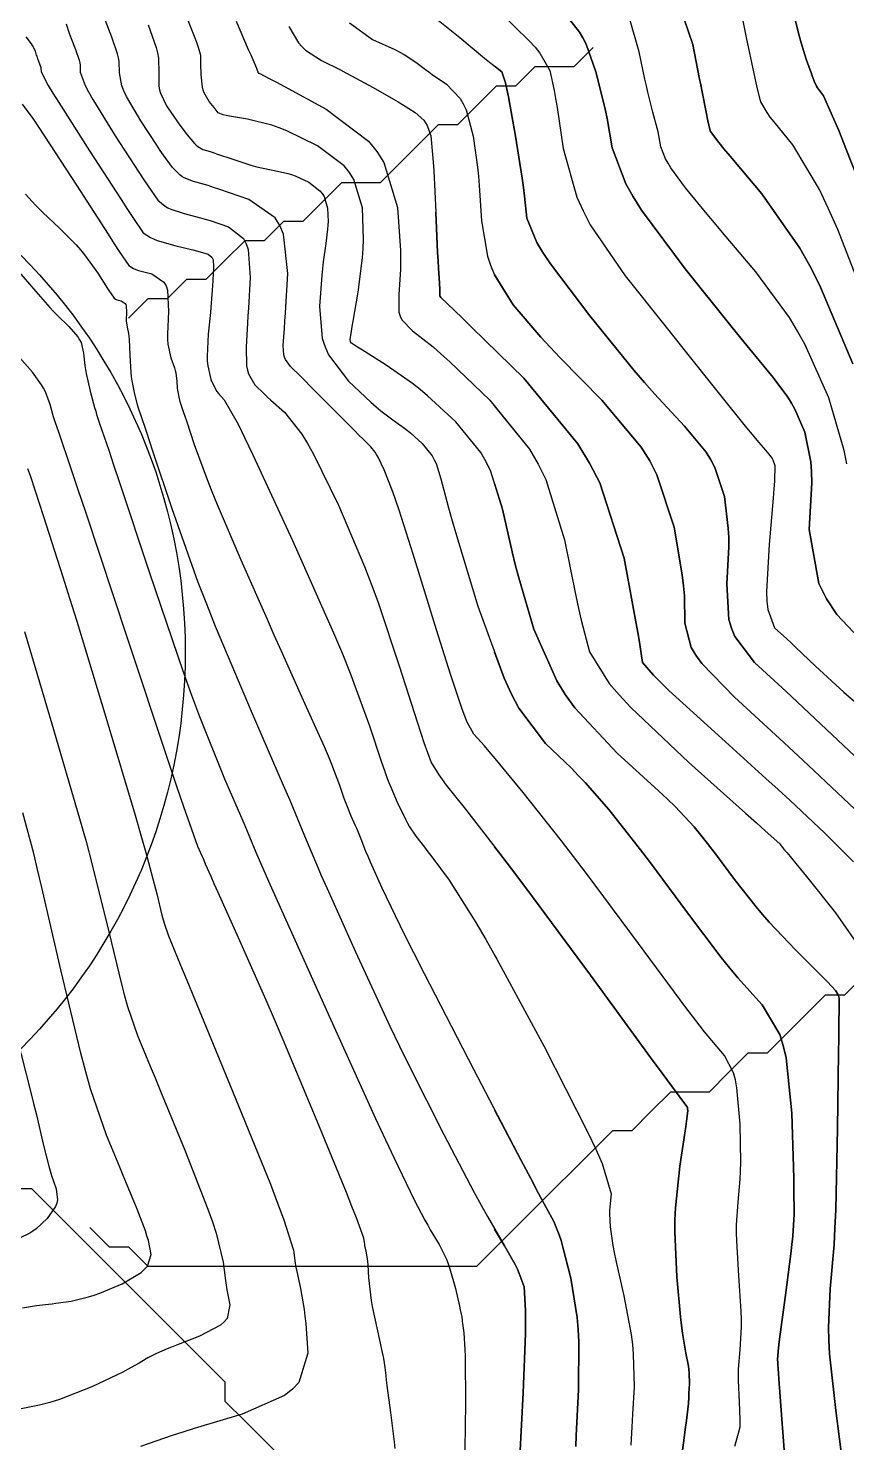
# Model space of a CAD drawing. Header units: metres. Extents: x 837117 to 838477, y 1189012 to 1191015.
# Drawn here: x 837800.8 to 837843.1, y 1189709.1 to 1189782.2 of the extents above; entities that cross this region are included whole.
import ezdxf

# ---------------------------------------------------------------- set-up
doc = ezdxf.new("R2010")
doc.units = ezdxf.units.M
doc.header["$LTSCALE"] = 0.3
for name, color, linetype in [('CIRCULOS', 60, 'Continuous'), ('COTAS 10', 1, 'Continuous'), ('COTAS INT', 252, 'Continuous')]:
    doc.layers.add(name, color=color, linetype=linetype)
doc.layers.add('DRENAJE', color=5, linetype='Continuous', lineweight=25)

msp = doc.modelspace()

# ---------------------------------------------------------------- linework, layer by layer
at = {"layer": 'CIRCULOS'}
msp.add_circle((837779.938, 1189749.987), 29, dxfattribs=at)
at = {"layer": 'COTAS 10'}
for points, elevation in [([(837844.663, 1189766.64), (837842.642, 1189771.823), (837842.155, 1189772.931), (837841.7, 1189773.896), (837840.321, 1189776.199), (837839.355, 1189777.378), (837839.16, 1189777.634), (837838.997, 1189777.86), (837838.67, 1189778.425), (837838.484, 1189779.156), (837838.41, 1189779.488), (837838.326, 1189779.876), (837837.938, 1189781.742), (837837.571, 1189783.549)], 1760), ([(837844.663, 1189766.64), (837842.642, 1189771.823), (837842.155, 1189772.931), (837841.7, 1189773.896), (837840.321, 1189776.199), (837839.355, 1189777.378), (837839.16, 1189777.634), (837838.997, 1189777.86), (837838.67, 1189778.425), (837838.484, 1189779.156), (837838.41, 1189779.488), (837838.326, 1189779.876), (837837.938, 1189781.742), (837837.571, 1189783.549)], 1760), ([(837807.031, 1189782.402), (837807.436, 1189781.227), (837807.504, 1189780.945), (837807.554, 1189780.682), (837807.575, 1189779.889), (837807.574, 1189779.225), (837807.609, 1189779.044), (837807.66, 1189778.863), (837807.97, 1189778.219), (837808.383, 1189777.601), (837808.498, 1189777.436), (837808.613, 1189777.275), (837809.031, 1189776.717), (837809.411, 1189776.274), (837809.503, 1189776.184), (837809.588, 1189776.11), (837809.847, 1189775.962), (837810.218, 1189775.85), (837810.375, 1189775.799), (837810.555, 1189775.739), (837811.399, 1189775.448), (837812.334, 1189775.147), (837812.571, 1189775.081), (837812.8, 1189775.023), (837813.546, 1189774.875), (837814.236, 1189774.721), (837814.428, 1189774.658), (837814.62, 1189774.588), (837815.319, 1189774.262), (837815.896, 1189773.825), (837816.011, 1189773.685), (837816.107, 1189773.535), (837816.292, 1189772.925), (837816.314, 1189772.24), (837816.307, 1189772.044), (837816.294, 1189771.845), (837816.198, 1189771.102), (837816.067, 1189770.143), (837816.031, 1189769.807), (837815.995, 1189769.44), (837815.866, 1189767.862), (837816.02, 1189766.184), (837816.162, 1189765.755), (837816.347, 1189765.341), (837817.373, 1189763.974), (837818.529, 1189762.89), (837818.795, 1189762.655), (837819.038, 1189762.448), (837819.724, 1189761.932), (837820.271, 1189761.549), (837820.428, 1189761.425), (837820.586, 1189761.294), (837821.173, 1189760.754), (837821.687, 1189760.117), (837821.799, 1189759.924), (837821.897, 1189759.724), (837822.141, 1189758.943), (837822.53, 1189757.43), (837822.72, 1189756.768), (837822.946, 1189756.001), (837824.06, 1189752.355), (837825.414, 1189748.629), (837825.791, 1189747.812), (837826.169, 1189747.088), (837827.545, 1189745.249), (837828.888, 1189743.977), (837829.245, 1189743.61), (837829.597, 1189743.237), (837830.814, 1189741.838), (837832.147, 1189740.155), (837832.571, 1189739.602), (837833.018, 1189739.013), (837834.833, 1189736.572), (837836.632, 1189734.198), (837837.069, 1189733.651), (837837.48, 1189733.152), (837838.746, 1189731.746), (837839.647, 1189730.223), (837839.828, 1189729.65), (837839.979, 1189729.011), (837840.276, 1189726.155), (837840.357, 1189723.355), (837840.372, 1189722.751), (837840.383, 1189722.22), (837840.394, 1189720.922), (837840.319, 1189719.786), (837840.275, 1189719.357), (837840.222, 1189718.879), (837839.945, 1189716.741), (837839.675, 1189714.735), (837839.625, 1189714.34), (837839.586, 1189714.015), (837839.536, 1189713.421), (837839.552, 1189713.264), (837839.556, 1189713.215), (837839.558, 1189713.163), (837839.564, 1189712.953), (837839.615, 1189712.169), (837839.646, 1189711.755), (837839.685, 1189711.256), (837839.886, 1189708.742)], 1740), ([(837821.741, 1189782.855), (837823.13, 1189781.749), (837824.405, 1189780.683), (837824.66, 1189780.472), (837824.873, 1189780.297), (837825.291, 1189779.966), (837825.487, 1189779.399), (837825.56, 1189779.074), (837825.641, 1189778.678), (837826.003, 1189776.643), (837826.345, 1189774.469), (837826.413, 1189773.984), (837826.47, 1189773.551), (837826.58, 1189772.411), (837827.1, 1189771.144), (837827.416, 1189770.631), (837827.806, 1189770.047), (837829.833, 1189767.351), (837832.113, 1189764.559), (837832.662, 1189763.914), (837833.176, 1189763.325), (837834.732, 1189761.661), (837835.854, 1189760.312), (837836.094, 1189759.922), (837836.302, 1189759.524), (837836.796, 1189758.027), (837836.993, 1189756.393), (837837.014, 1189755.909), (837837.02, 1189755.412), (837836.919, 1189753.502), (837837.018, 1189751.664), (837837.149, 1189751.212), (837837.327, 1189750.785), (837838.343, 1189749.445), (837839.981, 1189747.941), (837840.549, 1189747.41), (837841.168, 1189746.829), (837843.815, 1189744.318)], 1750), ([(837843.815, 1189744.318), (837841.168, 1189746.829), (837840.549, 1189747.41), (837839.981, 1189747.941), (837838.343, 1189749.445), (837837.327, 1189750.785), (837837.149, 1189751.212), (837837.018, 1189751.664), (837836.919, 1189753.502), (837837.02, 1189755.412), (837837.014, 1189755.909), (837836.993, 1189756.393), (837836.796, 1189758.027), (837836.302, 1189759.524), (837836.094, 1189759.922), (837835.854, 1189760.312), (837834.732, 1189761.661), (837833.176, 1189763.325), (837832.662, 1189763.914), (837832.113, 1189764.559), (837829.833, 1189767.351), (837827.806, 1189770.047), (837827.416, 1189770.631), (837827.1, 1189771.144), (837826.58, 1189772.411), (837826.47, 1189773.551), (837826.413, 1189773.984), (837826.345, 1189774.469), (837826.003, 1189776.643), (837825.641, 1189778.678), (837825.56, 1189779.074), (837825.487, 1189779.399), (837825.291, 1189779.966), (837824.923, 1189780.257)], 1750), ([(837800.685, 1189773.644), (837801.21, 1189773.072), (837801.391, 1189772.889), (837801.587, 1189772.695), (837802.423, 1189771.905), (837803.299, 1189771.023), (837803.52, 1189770.771), (837803.731, 1189770.516), (837804.418, 1189769.566), (837804.929, 1189768.776), (837805.029, 1189768.622), (837805.112, 1189768.495), (837805.263, 1189768.269), (837805.341, 1189768.221), (837805.378, 1189768.206), (837805.422, 1189768.191), (837805.634, 1189768.132), (837805.832, 1189768.001), (837805.866, 1189767.941), (837805.891, 1189767.87), (837805.908, 1189767.525), (837805.888, 1189767.159), (837805.891, 1189767.075), (837805.897, 1189766.997), (837805.946, 1189766.778), (837806.009, 1189766.452), (837806.024, 1189766.307), (837806.037, 1189766.138), (837806.075, 1189765.332), (837806.13, 1189764.437), (837806.154, 1189764.213), (837806.183, 1189763.999), (837806.318, 1189763.311), (837806.462, 1189762.772), (837806.497, 1189762.652), (837806.529, 1189762.544), (837806.624, 1189762.26), (837806.92, 1189761.392), (837807.08, 1189760.916), (837807.272, 1189760.337), (837808.245, 1189757.398), (837809.597, 1189753.597), (837810.029, 1189752.476), (837810.485, 1189751.325), (837812.338, 1189746.92), (837814.001, 1189743.103), (837814.337, 1189742.322), (837814.62, 1189741.662), (837815.191, 1189740.275), (837815.714, 1189739.019), (837815.967, 1189738.441), (837816.266, 1189737.763), (837817.735, 1189734.482), (837819.514, 1189730.643), (837820.008, 1189729.613), (837820.503, 1189728.597), (837822.297, 1189725.045), (837823.871, 1189722.058), (837824.227, 1189721.398), (837824.549, 1189720.81), (837825.425, 1189719.291), (837825.977, 1189718.328), (837826.094, 1189718.092), (837826.197, 1189717.868), (837826.44, 1189717.168), (837826.52, 1189715.955), (837826.52, 1189715.408), (837826.51, 1189714.769), (837826.394, 1189711.699), (837826.229, 1189708.392)], 1730), ([(837839.886, 1189708.742), (837839.685, 1189711.256), (837839.646, 1189711.755), (837839.615, 1189712.169), (837839.564, 1189712.953), (837839.558, 1189713.163), (837839.556, 1189713.215), (837839.552, 1189713.264), (837839.536, 1189713.421), (837839.586, 1189714.015), (837839.625, 1189714.34), (837839.675, 1189714.735), (837839.945, 1189716.741), (837840.222, 1189718.879), (837840.275, 1189719.357), (837840.319, 1189719.786), (837840.394, 1189720.922), (837840.383, 1189722.22), (837840.372, 1189722.751), (837840.357, 1189723.355), (837840.276, 1189726.155), (837839.979, 1189729.011), (837839.828, 1189729.65), (837839.647, 1189730.223), (837838.746, 1189731.746), (837837.48, 1189733.152), (837837.069, 1189733.651), (837836.632, 1189734.198), (837834.833, 1189736.572), (837833.018, 1189739.013), (837832.571, 1189739.602), (837832.147, 1189740.155), (837830.814, 1189741.838), (837829.597, 1189743.237), (837829.245, 1189743.61), (837828.888, 1189743.977), (837827.545, 1189745.249), (837826.169, 1189747.088), (837825.791, 1189747.812), (837825.414, 1189748.629), (837824.923, 1189749.979)], 1740), ([(837800.54, 1189716.093), (837801.256, 1189716.215), (837801.875, 1189716.278), (837802.064, 1189716.3), (837802.261, 1189716.326), (837803.039, 1189716.436), (837803.947, 1189716.65), (837804.227, 1189716.741), (837804.519, 1189716.845), (837805.674, 1189717.336), (837806.655, 1189717.92), (837806.838, 1189718.083), (837806.982, 1189718.247), (837807.179, 1189718.843), (837807.035, 1189719.567), (837806.963, 1189719.811), (837806.878, 1189720.074), (837806.458, 1189721.182), (837805.904, 1189722.519), (837805.735, 1189722.927), (837805.559, 1189723.351), (837804.864, 1189725.015), (837804.052, 1189727.403), (837803.802, 1189728.283), (837803.541, 1189729.258), (837802.508, 1189733.566), (837801.536, 1189737.808), (837801.313, 1189738.74), (837801.111, 1189739.567), (837800.549, 1189741.679)], 1720), ([(837826.229, 1189708.392), (837826.394, 1189711.699), (837826.51, 1189714.769), (837826.52, 1189715.408), (837826.52, 1189715.955), (837826.44, 1189717.168), (837826.197, 1189717.868), (837826.094, 1189718.092), (837825.977, 1189718.328), (837825.425, 1189719.291), (837824.923, 1189720.161)], 1730)]:
    msp.add_lwpolyline(points, dxfattribs=dict(at, elevation=elevation))
at = {"layer": 'COTAS INT'}
for points, elevation in [([(837834.261, 1189784.023), (837835.154, 1189781.385), (837835.49, 1189779.68), (837835.567, 1189779.291), (837835.637, 1189778.939), (837835.832, 1189777.969), (837835.959, 1189777.355), (837835.987, 1189777.228), (837836.012, 1189777.119), (837836.073, 1189776.878), (837836.504, 1189776.312), (837836.762, 1189775.998), (837837.08, 1189775.615), (837838.729, 1189773.665), (837840.691, 1189770.86), (837841.206, 1189769.938), (837841.709, 1189768.954), (837843.424, 1189764.876)], 1758), ([(837843.424, 1189764.876), (837841.709, 1189768.954), (837841.206, 1189769.938), (837840.691, 1189770.86), (837838.729, 1189773.665), (837837.08, 1189775.615), (837836.762, 1189775.998), (837836.504, 1189776.312), (837836.073, 1189776.878), (837836.012, 1189777.119), (837835.987, 1189777.228), (837835.959, 1189777.355), (837835.832, 1189777.969), (837835.637, 1189778.939), (837835.567, 1189779.291), (837835.49, 1189779.68), (837835.154, 1189781.385), (837834.261, 1189784.023)], 1758), ([(837842.93, 1189707.814), (837842.553, 1189710.777), (837842.225, 1189713.714), (837842.183, 1189714.419), (837842.161, 1189715.077), (837842.257, 1189717.064), (837842.457, 1189719.358), (837842.501, 1189720.21), (837842.54, 1189721.156), (837842.637, 1189725.357), (837842.688, 1189729.263), (837842.698, 1189730.024), (837842.705, 1189730.646), (837842.715, 1189731.731), (837842.713, 1189731.895), (837842.714, 1189731.936), (837842.714, 1189731.975), (837842.718, 1189732.096), (837842.691, 1189732.223), (837842.672, 1189732.264), (837842.648, 1189732.308), (837842.521, 1189732.491), (837842.109, 1189732.936), (837841.906, 1189733.145), (837841.664, 1189733.392), (837840.47, 1189734.594), (837839.107, 1189736.029), (837838.758, 1189736.423), (837838.423, 1189736.816), (837837.317, 1189738.22), (837836.375, 1189739.487), (837836.142, 1189739.794), (837835.922, 1189740.08), (837835.23, 1189740.954), (837834.248, 1189741.993), (837833.845, 1189742.383), (837833.384, 1189742.818), (837831.248, 1189744.761), (837829.062, 1189747.103), (837828.571, 1189747.79), (837828.128, 1189748.493), (837826.941, 1189751.173), (837826.167, 1189753.819), (837825.986, 1189754.501), (837825.819, 1189755.162), (837825.336, 1189757.366), (837824.728, 1189759.313), (837824.484, 1189759.811), (837824.206, 1189760.292), (837822.925, 1189761.879), (837821.46, 1189763.224), (837821.066, 1189763.552), (837820.676, 1189763.861), (837819.312, 1189764.816), (837818.229, 1189765.494), (837818.017, 1189765.629), (837817.843, 1189765.74), (837817.532, 1189765.951), (837817.483, 1189766.016), (837817.474, 1189766.036), (837817.468, 1189766.056), (837817.46, 1189766.136), (837817.528, 1189766.562), (837817.568, 1189766.8), (837817.617, 1189767.09), (837817.875, 1189768.574), (837818.103, 1189770.355), (837818.134, 1189770.832), (837818.151, 1189771.303), (837818.099, 1189772.946), (837817.654, 1189774.41), (837817.424, 1189774.768), (837817.148, 1189775.105), (837815.766, 1189776.153), (837814.188, 1189776.92), (837813.789, 1189777.08), (837813.406, 1189777.218), (837812.159, 1189777.53), (837811.231, 1189777.679), (837811.049, 1189777.715), (837810.9, 1189777.748), (837810.633, 1189777.85), (837810.53, 1189777.993), (837810.483, 1189778.052), (837810.43, 1189778.121), (837810.171, 1189778.442), (837809.92, 1189778.882), (837809.87, 1189779.025), (837809.829, 1189779.178), (837809.754, 1189779.808), (837809.742, 1189780.383), (837809.74, 1189780.502), (837809.74, 1189780.602), (837809.749, 1189780.817), (837809.63, 1189781.219), (837809.55, 1189781.438), (837809.449, 1189781.703), (837808.914, 1189783.046)], 1742), ([(837825.224, 1189783.022), (837826.709, 1189781.575), (837827.009, 1189781.238), (837827.261, 1189780.929), (837827.772, 1189780.045), (837827.999, 1189778.997), (837828.072, 1189778.585), (837828.15, 1189778.12), (837828.47, 1189776), (837829.172, 1189773.492), (837829.491, 1189772.783), (837829.863, 1189772.067), (837831.658, 1189769.428), (837833.712, 1189766.86), (837834.248, 1189766.189), (837834.77, 1189765.535), (837836.537, 1189763.318), (837837.934, 1189761.578), (837838.222, 1189761.225), (837838.467, 1189760.927), (837838.998, 1189760.316), (837839.211, 1189760.059), (837839.257, 1189759.985), (837839.296, 1189759.909), (837839.39, 1189759.625), (837839.379, 1189758.819), (837839.352, 1189758.415), (837839.315, 1189757.932), (837839.096, 1189755.535), (837838.965, 1189753.107), (837838.984, 1189752.604), (837839.026, 1189752.175), (837839.378, 1189751.239), (837840.011, 1189750.658), (837840.231, 1189750.453), (837840.47, 1189750.229), (837841.493, 1189749.258), (837842.966, 1189747.907), (837843.488, 1189747.442)], 1752), ([(837825.224, 1189783.022), (837826.709, 1189781.575), (837827.009, 1189781.238), (837827.261, 1189780.929), (837827.772, 1189780.045), (837827.999, 1189778.997), (837828.072, 1189778.585), (837828.15, 1189778.12), (837828.47, 1189776), (837829.172, 1189773.492), (837829.491, 1189772.783), (837829.863, 1189772.067), (837831.658, 1189769.428), (837833.712, 1189766.86), (837834.248, 1189766.189), (837834.77, 1189765.535), (837836.537, 1189763.318), (837837.934, 1189761.578), (837838.222, 1189761.225), (837838.467, 1189760.927), (837838.998, 1189760.316), (837839.211, 1189760.059), (837839.257, 1189759.985), (837839.296, 1189759.909), (837839.39, 1189759.625), (837839.379, 1189758.819), (837839.352, 1189758.415), (837839.315, 1189757.932), (837839.096, 1189755.535), (837838.965, 1189753.107), (837838.984, 1189752.604), (837839.026, 1189752.175), (837839.378, 1189751.239), (837840.011, 1189750.658), (837840.231, 1189750.453), (837840.47, 1189750.229), (837841.493, 1189749.258), (837842.966, 1189747.907), (837843.488, 1189747.442)], 1752), ([(837840.217, 1189783.583), (837840.578, 1189782.111), (837840.668, 1189781.775), (837840.753, 1189781.469), (837841.021, 1189780.622), (837841.228, 1189780.055), (837841.274, 1189779.927), (837841.315, 1189779.81), (837841.425, 1189779.492), (837841.547, 1189779.231), (837841.597, 1189779.151), (837841.653, 1189779.067), (837841.913, 1189778.733), (837842.709, 1189776.932), (837843.104, 1189775.923), (837843.574, 1189774.692)], 1762), ([(837843.574, 1189774.692), (837843.104, 1189775.923), (837842.709, 1189776.932), (837841.913, 1189778.733), (837841.653, 1189779.067), (837841.597, 1189779.151), (837841.547, 1189779.231), (837841.425, 1189779.492), (837841.315, 1189779.81), (837841.274, 1189779.927), (837841.228, 1189780.055), (837841.021, 1189780.622), (837840.753, 1189781.469), (837840.668, 1189781.775), (837840.578, 1189782.111), (837840.217, 1189783.583)], 1762), ([(837802.793, 1189782.445), (837802.942, 1189781.975), (837802.991, 1189781.833), (837803.044, 1189781.687), (837803.266, 1189781.116), (837803.454, 1189780.57), (837803.486, 1189780.439), (837803.509, 1189780.317), (837803.519, 1189779.948), (837803.766, 1189779.255), (837803.939, 1189778.928), (837804.157, 1189778.542), (837805.322, 1189776.662), (837806.547, 1189774.776), (837806.804, 1189774.387), (837807.025, 1189774.055), (837807.524, 1189773.338), (837807.894, 1189773.025), (837808.034, 1189772.949), (837808.189, 1189772.877), (837808.885, 1189772.654), (837809.723, 1189772.43), (837809.968, 1189772.358), (837810.218, 1189772.28), (837811.171, 1189771.963), (837811.946, 1189771.35), (837812.085, 1189771.086), (837812.191, 1189770.782), (837812.299, 1189769.343), (837812.201, 1189767.756), (837812.176, 1189767.358), (837812.153, 1189766.978), (837812.078, 1189765.755), (837812.108, 1189764.781), (837812.15, 1189764.558), (837812.208, 1189764.355), (837812.54, 1189763.789), (837813.035, 1189763.309), (837813.196, 1189763.16), (837813.366, 1189763.005), (837814.068, 1189762.385), (837814.962, 1189761.244), (837815.254, 1189760.759), (837815.566, 1189760.201), (837816.851, 1189757.575), (837818.195, 1189754.406), (837818.543, 1189753.506), (837818.881, 1189752.595), (837820.015, 1189749.223), (837820.913, 1189746.373), (837821.102, 1189745.791), (837821.265, 1189745.299), (837821.637, 1189744.272), (837822.033, 1189743.634), (837822.211, 1189743.387), (837822.418, 1189743.11), (837823.414, 1189741.855), (837825.126, 1189739.656), (837825.785, 1189738.783), (837826.525, 1189737.795), (837829.865, 1189733.275), (837832.98, 1189729.033), (837833.577, 1189728.22), (837834.06, 1189727.564), (837834.846, 1189726.503), (837834.877, 1189726.445), (837834.883, 1189726.422), (837834.889, 1189726.395), (837834.9, 1189726.271), (837834.839, 1189725.745), (837834.799, 1189725.464), (837834.749, 1189725.124), (837834.485, 1189723.411), (837834.26, 1189721.259), (837834.235, 1189720.643), (837834.227, 1189720.018), (837834.33, 1189717.689), (837834.529, 1189715.631), (837834.582, 1189715.178), (837834.633, 1189714.775), (837834.806, 1189713.739), (837834.934, 1189713.067), (837834.956, 1189712.894), (837834.973, 1189712.725), (837834.984, 1189712.162), (837834.96, 1189711.686), (837834.954, 1189711.572), (837834.949, 1189711.466), (837834.931, 1189711.151), (837834.826, 1189710.261), (837834.765, 1189709.793), (837834.69, 1189709.228), (837834.306, 1189706.389)], 1736), ([(837837.33, 1189708.933), (837837.514, 1189709.615), (837837.6, 1189709.943), (837837.609, 1189710.104), (837837.611, 1189710.294), (837837.562, 1189711.234), (837837.513, 1189712.336), (837837.514, 1189712.63), (837837.522, 1189712.918), (837837.606, 1189713.917), (837837.674, 1189715.091), (837837.672, 1189715.49), (837837.66, 1189715.92), (837837.543, 1189717.741), (837837.429, 1189719.559), (837837.421, 1189719.987), (837837.422, 1189720.383), (837837.507, 1189721.542), (837837.613, 1189722.737), (837837.627, 1189723.155), (837837.635, 1189723.612), (837837.608, 1189725.577), (837837.441, 1189727.467), (837837.361, 1189727.877), (837837.265, 1189728.237), (837836.796, 1189729.125), (837835.77, 1189730.358), (837835.323, 1189730.936), (837834.806, 1189731.616), (837832.349, 1189734.924), (837829.662, 1189738.538), (837828.999, 1189739.411), (837828.371, 1189740.229), (837826.398, 1189742.722), (837824.945, 1189744.481), (837824.646, 1189744.837), (837824.391, 1189745.135), (837823.842, 1189745.738), (837823.5, 1189746.355), (837823.375, 1189746.662), (837823.238, 1189747.029), (837822.637, 1189748.847), (837821.925, 1189751.137), (837821.508, 1189752.48), (837820.714, 1189755.038), (837819.985, 1189757.316), (837819.816, 1189757.817), (837819.661, 1189758.261), (837819.219, 1189759.398), (837818.9, 1189760.05), (837818.823, 1189760.188), (837818.75, 1189760.309), (837818.528, 1189760.592), (837818.107, 1189760.996), (837817.91, 1189761.192), (837817.676, 1189761.425), (837816.54, 1189762.572), (837815.377, 1189763.748), (837815.127, 1189764), (837814.908, 1189764.22), (837814.376, 1189764.748), (837814.118, 1189765.107), (837814.072, 1189765.22), (837814.037, 1189765.339), (837814.002, 1189765.82), (837814.062, 1189766.707), (837814.086, 1189767.082), (837814.113, 1189767.514), (837814.241, 1189769.542), (837814.022, 1189771.588), (837813.832, 1189772.03), (837813.585, 1189772.419), (837812.224, 1189773.376), (837810.734, 1189773.888), (837810.406, 1189773.996), (837810.115, 1189774.09), (837809.366, 1189774.308), (837808.889, 1189774.494), (837808.768, 1189774.567), (837808.653, 1189774.65), (837808.278, 1189775.027), (837807.819, 1189775.665), (837807.651, 1189775.911), (837807.465, 1189776.188), (837806.646, 1189777.441), (837805.908, 1189778.703), (837805.774, 1189778.986), (837805.67, 1189779.24), (837805.547, 1189779.919), (837805.531, 1189780.499), (837805.495, 1189780.692), (837805.445, 1189780.899), (837805.149, 1189781.759), (837804.799, 1189782.659)], 1738), ([(837811.573, 1189782.58), (837812.197, 1189781.127), (837812.32, 1189780.84), (837812.422, 1189780.603), (837812.613, 1189780.161), (837812.654, 1189780.062), (837812.663, 1189780.041), (837812.67, 1189780.021), (837812.684, 1189779.973), (837812.69, 1189779.946), (837812.694, 1189779.934), (837812.701, 1189779.919), (837812.714, 1189779.909), (837812.72, 1189779.906), (837812.727, 1189779.904), (837812.759, 1189779.897), (837813.312, 1189779.61), (837813.647, 1189779.43), (837814.061, 1189779.208), (837816.213, 1189778.044), (837818.401, 1189776.386), (837818.838, 1189775.851), (837819.202, 1189775.285), (837819.906, 1189772.966), (837820.053, 1189770.735), (837820.066, 1189770.222), (837820.067, 1189769.756), (837819.971, 1189768.454), (837819.974, 1189767.557), (837820.037, 1189767.347), (837820.128, 1189767.153), (837820.683, 1189766.59), (837821.741, 1189765.763), (837822.149, 1189765.402), (837822.607, 1189764.985), (837824.676, 1189763.004), (837826.724, 1189760.466), (837827.168, 1189759.698), (837827.56, 1189758.902), (837828.531, 1189755.789), (837829.108, 1189752.894), (837829.252, 1189752.235), (837829.388, 1189751.637), (837829.821, 1189749.991), (837830.843, 1189748.358), (837831.35, 1189747.768), (837831.955, 1189747.118), (837834.952, 1189744.272), (837837.881, 1189741.66), (837838.444, 1189741.156), (837838.899, 1189740.749), (837839.647, 1189740.071), (837839.698, 1189740.006), (837839.714, 1189739.985), (837839.731, 1189739.962), (837839.801, 1189739.868), (837839.883, 1189739.764), (837839.908, 1189739.735), (837839.934, 1189739.706), (837840.035, 1189739.6), (837840.482, 1189739.06), (837840.726, 1189738.757), (837841.023, 1189738.389), (837842.527, 1189736.505), (837843.998, 1189734.397)], 1744), ([(837814.288, 1189782.304), (837814.79, 1189781.472), (837814.965, 1189781.275), (837815.156, 1189781.093), (837815.979, 1189780.556), (837816.953, 1189780.072), (837817.239, 1189779.924), (837817.532, 1189779.768), (837818.652, 1189779.153), (837819.694, 1189778.556), (837819.938, 1189778.412), (837820.163, 1189778.276), (837820.818, 1189777.863), (837821.262, 1189777.464), (837821.356, 1189777.338), (837821.436, 1189777.204), (837821.618, 1189776.664), (837821.717, 1189775.702), (837821.746, 1189775.303), (837821.775, 1189774.846), (837821.882, 1189772.716), (837821.977, 1189770.627), (837821.998, 1189770.197), (837822.017, 1189769.83), (837822.065, 1189769.04), (837822.089, 1189768.725), (837822.093, 1189768.658), (837822.094, 1189768.599), (837822.089, 1189768.459), (837822.09, 1189768.385), (837822.095, 1189768.368), (837822.102, 1189768.352), (837822.148, 1189768.306), (837822.841, 1189767.642), (837823.257, 1189767.237), (837823.769, 1189766.737), (837826.428, 1189764.129), (837829.224, 1189760.736), (837829.824, 1189759.74), (837830.348, 1189758.72), (837831.608, 1189754.832), (837832.221, 1189751.542), (837832.337, 1189750.899), (837832.429, 1189750.372), (837832.565, 1189749.436), (837833.123, 1189748.779), (837833.481, 1189748.428), (837833.927, 1189748.003), (837836.274, 1189745.855), (837838.927, 1189743.455), (837839.566, 1189742.87), (837840.163, 1189742.32), (837841.977, 1189740.622), (837843.455, 1189739.14)], 1746), ([(837817.419, 1189782.509), (837818.61, 1189781.639), (837819.766, 1189781.123), (837820.023, 1189780.994), (837820.253, 1189780.871), (837820.854, 1189780.477), (837821.354, 1189780.084), (837821.52, 1189779.963), (837821.697, 1189779.835), (837822.438, 1189779.326), (837823.146, 1189778.584), (837823.304, 1189778.309), (837823.444, 1189778.004), (837823.811, 1189776.653), (837824.033, 1189775.039), (837824.083, 1189774.569), (837824.127, 1189774.088), (837824.244, 1189772.265), (837824.545, 1189770.451), (837824.706, 1189769.975), (837824.9, 1189769.511), (837825.879, 1189767.932), (837827.311, 1189766.262), (837827.79, 1189765.741), (837828.305, 1189765.194), (837830.467, 1189763.006), (837832.497, 1189760.565), (837832.931, 1189759.859), (837833.308, 1189759.139), (837834.202, 1189756.429), (837834.607, 1189753.967), (837834.675, 1189753.404), (837834.724, 1189752.892), (837834.742, 1189751.469), (837835.07, 1189750.222), (837835.315, 1189749.82), (837835.627, 1189749.394), (837837.309, 1189747.65), (837839.642, 1189745.518), (837840.365, 1189744.847), (837841.121, 1189744.141), (837844.126, 1189741.298)], 1748), ([(837828.608, 1189782.892), (837829.31, 1189782.024), (837829.483, 1189781.721), (837829.645, 1189781.391), (837830.154, 1189779.975), (837830.553, 1189778.404), (837830.648, 1189777.976), (837830.735, 1189777.552), (837830.992, 1189776.048), (837831.697, 1189774.185), (837832.068, 1189773.536), (837832.514, 1189772.828), (837834.756, 1189769.787), (837837.12, 1189766.846), (837837.642, 1189766.201), (837838.108, 1189765.63), (837839.31, 1189764.177), (837840.066, 1189763.151), (837840.249, 1189762.849), (837840.421, 1189762.538), (837840.947, 1189761.349), (837841.258, 1189759.821), (837841.294, 1189759.297), (837841.308, 1189758.729), (837841.177, 1189756.312), (837841.668, 1189753.53), (837842.073, 1189752.732), (837842.596, 1189751.921), (837845.458, 1189748.894)], 1754), ([(837845.458, 1189748.894), (837842.596, 1189751.921), (837842.073, 1189752.732), (837841.668, 1189753.53), (837841.177, 1189756.312), (837841.308, 1189758.729), (837841.294, 1189759.297), (837841.258, 1189759.821), (837840.947, 1189761.349), (837840.421, 1189762.538), (837840.249, 1189762.849), (837840.066, 1189763.151), (837839.31, 1189764.177), (837838.108, 1189765.63), (837837.642, 1189766.201), (837837.12, 1189766.846), (837834.756, 1189769.787), (837832.514, 1189772.828), (837832.068, 1189773.536), (837831.697, 1189774.185), (837830.992, 1189776.048), (837830.735, 1189777.552), (837830.648, 1189777.976), (837830.553, 1189778.404), (837830.154, 1189779.975), (837829.645, 1189781.391), (837829.483, 1189781.721), (837829.31, 1189782.024), (837828.608, 1189782.892)], 1754), ([(837843.12, 1189759.711), (837842.985, 1189760.405), (837842.186, 1189763.113), (837840.971, 1189765.856), (837840.575, 1189766.573), (837840.152, 1189767.271), (837838.409, 1189769.638), (837836.689, 1189771.671), (837836.281, 1189772.158), (837835.903, 1189772.612), (837834.785, 1189773.981), (837834.028, 1189775.008), (837833.877, 1189775.247), (837833.752, 1189775.467), (837833.514, 1189776.096), (837833.407, 1189776.675), (837833.365, 1189776.863), (837833.318, 1189777.063), (837833.101, 1189777.886), (837832.838, 1189778.913), (837832.762, 1189779.241), (837832.684, 1189779.589), (837832.391, 1189781.004), (837831.88, 1189782.735)], 1756), ([(837843.12, 1189759.711), (837842.985, 1189760.405), (837842.186, 1189763.113), (837840.971, 1189765.856), (837840.575, 1189766.573), (837840.152, 1189767.271), (837838.409, 1189769.638), (837836.689, 1189771.671), (837836.281, 1189772.158), (837835.903, 1189772.612), (837834.785, 1189773.981), (837834.028, 1189775.008), (837833.877, 1189775.247), (837833.752, 1189775.467), (837833.514, 1189776.096), (837833.407, 1189776.675), (837833.365, 1189776.863), (837833.318, 1189777.063), (837833.101, 1189777.886), (837832.838, 1189778.913), (837832.762, 1189779.241), (837832.684, 1189779.589), (837832.391, 1189781.004), (837831.88, 1189782.735)], 1756), ([(837800.708, 1189781.773), (837800.975, 1189781.421), (837801.03, 1189781.338), (837801.078, 1189781.261), (837801.183, 1189781.036), (837801.246, 1189780.837), (837801.267, 1189780.777), (837801.29, 1189780.714), (837801.384, 1189780.473), (837801.463, 1189780.241), (837801.477, 1189780.186), (837801.486, 1189780.134), (837801.491, 1189779.978), (837801.863, 1189779.27), (837802.105, 1189778.87), (837802.406, 1189778.382), (837803.997, 1189775.884), (837805.629, 1189773.363), (837805.956, 1189772.862), (837806.23, 1189772.445), (837806.77, 1189771.648), (837807.136, 1189771.401), (837807.299, 1189771.332), (837807.49, 1189771.261), (837808.404, 1189771.001), (837809.331, 1189770.771), (837809.529, 1189770.719), (837809.702, 1189770.673), (837810.118, 1189770.55), (837810.315, 1189770.395), (837810.35, 1189770.328), (837810.377, 1189770.251), (837810.404, 1189769.886), (837810.377, 1189769.438), (837810.369, 1189769.308), (837810.36, 1189769.176), (837810.33, 1189768.68), (837810.28, 1189768.02), (837810.26, 1189767.785), (837810.236, 1189767.528), (837810.127, 1189766.408), (837810.07, 1189765.278), (837810.079, 1189765.015), (837810.099, 1189764.772), (837810.26, 1189764.074), (837810.506, 1189763.572), (837810.579, 1189763.454), (837810.654, 1189763.345), (837810.942, 1189763.026), (837811.668, 1189761.752), (837812.02, 1189761.041), (837812.436, 1189760.175), (837814.483, 1189755.752), (837816.597, 1189750.974), (837817.056, 1189749.884), (837817.46, 1189748.894), (837818.461, 1189746.163), (837819.07, 1189744.297), (837819.227, 1189743.854), (837819.378, 1189743.443), (837819.88, 1189742.223), (837820.313, 1189741.338), (837820.422, 1189741.138), (837820.525, 1189740.957), (837820.857, 1189740.465), (837821.3, 1189739.895), (837821.474, 1189739.664), (837821.671, 1189739.401), (837822.566, 1189738.189), (837823.954, 1189736.008), (837824.461, 1189735.134), (837825.02, 1189734.144), (837827.485, 1189729.594), (837829.725, 1189725.193), (837830.144, 1189724.297), (837830.475, 1189723.541), (837830.942, 1189721.974), (837830.871, 1189721.315), (837830.863, 1189721.13), (837830.859, 1189720.945), (837830.887, 1189720.268), (837831.031, 1189719.308), (837831.101, 1189718.943), (837831.184, 1189718.536), (837831.591, 1189716.708), (837831.971, 1189714.706), (837832.037, 1189714.188), (837832.086, 1189713.687), (837832.121, 1189712.008), (837832.05, 1189710.588), (837832.032, 1189710.249), (837832.016, 1189709.935), (837831.963, 1189708.996)], 1734), ([(837800.508, 1189778.304), (837801.058, 1189777.551), (837801.335, 1189777.14), (837801.666, 1189776.641), (837803.316, 1189774.108), (837804.949, 1189771.582), (837805.27, 1189771.088), (837805.534, 1189770.682), (837806.017, 1189769.958), (837806.267, 1189769.804), (837806.385, 1189769.758), (837806.524, 1189769.709), (837807.205, 1189769.522), (837807.837, 1189769.103), (837807.946, 1189768.91), (837808.026, 1189768.682), (837808.08, 1189767.581), (837808.017, 1189766.41), (837808.025, 1189766.139), (837808.043, 1189765.892), (837808.201, 1189765.191), (837808.386, 1189764.671), (837808.423, 1189764.538), (837808.453, 1189764.409), (837808.507, 1189763.984), (837808.53, 1189763.615), (837808.54, 1189763.523), (837808.552, 1189763.435), (837808.607, 1189763.152), (837808.667, 1189762.93), (837808.681, 1189762.88), (837808.694, 1189762.836), (837808.733, 1189762.719), (837808.855, 1189762.361), (837808.921, 1189762.165), (837809, 1189761.927), (837809.401, 1189760.717), (837810.068, 1189758.899), (837810.316, 1189758.278), (837810.591, 1189757.606), (837811.808, 1189754.754), (837813.163, 1189751.68), (837813.524, 1189750.869), (837813.879, 1189750.074), (837815.108, 1189747.347), (837816.108, 1189745.105), (837816.317, 1189744.616), (837816.498, 1189744.184), (837816.908, 1189743.102), (837817.133, 1189742.428), (837817.197, 1189742.254), (837817.261, 1189742.085), (837817.5, 1189741.522), (837817.725, 1189741.017), (837817.781, 1189740.885), (837817.834, 1189740.757), (837818.001, 1189740.324), (837818.259, 1189739.688), (837818.37, 1189739.431), (837818.497, 1189739.139), (837819.096, 1189737.796), (837820.253, 1189735.403), (837820.732, 1189734.45), (837821.28, 1189733.37), (837823.833, 1189728.42), (837826.295, 1189723.7), (837826.786, 1189722.766), (837827.194, 1189721.993), (837827.978, 1189720.547), (837828.261, 1189719.859), (837828.353, 1189719.565), (837828.451, 1189719.225), (837828.855, 1189717.623), (837829.187, 1189715.584), (837829.239, 1189714.969), (837829.274, 1189714.333), (837829.258, 1189711.853), (837829.139, 1189709.49), (837829.11, 1189708.927)], 1732), ([(837843.455, 1189739.14), (837841.977, 1189740.622), (837840.163, 1189742.32), (837839.566, 1189742.87), (837838.927, 1189743.455), (837836.274, 1189745.855), (837833.927, 1189748.003), (837833.481, 1189748.428), (837833.123, 1189748.779), (837832.565, 1189749.436), (837832.429, 1189750.372), (837832.337, 1189750.899), (837832.221, 1189751.542), (837831.608, 1189754.832), (837830.348, 1189758.72), (837829.824, 1189759.74), (837829.224, 1189760.736), (837826.428, 1189764.129), (837823.769, 1189766.737), (837823.257, 1189767.237), (837822.841, 1189767.642), (837822.148, 1189768.306), (837822.102, 1189768.352), (837822.095, 1189768.368), (837822.09, 1189768.385), (837822.089, 1189768.459), (837822.094, 1189768.599), (837822.093, 1189768.658), (837822.089, 1189768.725), (837822.065, 1189769.04), (837822.017, 1189769.83), (837821.998, 1189770.197), (837821.977, 1189770.627), (837821.882, 1189772.716)], 1746), ([(837799.908, 1189770.128), (837801.227, 1189768.62), (837801.951, 1189767.794), (837802.138, 1189767.591), (837802.32, 1189767.399), (837802.929, 1189766.8), (837803.392, 1189766.27), (837803.482, 1189766.122), (837803.555, 1189765.973), (837803.681, 1189765.43), (837803.744, 1189764.797), (837803.779, 1189764.591), (837803.82, 1189764.372), (837804.028, 1189763.471), (837804.258, 1189762.615), (837804.312, 1189762.424), (837804.363, 1189762.253), (837804.514, 1189761.801), (837804.985, 1189760.422), (837805.238, 1189759.666), (837805.544, 1189758.748), (837807.09, 1189754.079), (837808.835, 1189748.961), (837809.267, 1189747.759), (837809.676, 1189746.65), (837810.968, 1189743.424), (837811.914, 1189741.252), (837812.106, 1189740.808), (837812.266, 1189740.433), (837812.591, 1189739.644), (837813.247, 1189738.135), (837813.617, 1189737.305), (837814.068, 1189736.297), (837816.375, 1189731.169), (837818.775, 1189725.883), (837819.284, 1189724.776), (837819.726, 1189723.824), (837820.76, 1189721.67), (837821.32, 1189720.619), (837821.463, 1189720.362), (837821.599, 1189720.118), (837822.048, 1189719.36), (837822.43, 1189718.607), (837822.525, 1189718.366), (837822.615, 1189718.112), (837822.901, 1189717.08), (837823.107, 1189716.171), (837823.145, 1189715.994), (837823.177, 1189715.85), (837823.225, 1189715.602), (837823.239, 1189715.457), (837823.249, 1189715.379), (837823.261, 1189715.284), (837823.324, 1189714.803), (837823.387, 1189713.937), (837823.398, 1189713.599), (837823.406, 1189713.219), (837823.415, 1189711.493), (837823.395, 1189709.621), (837823.386, 1189709.149), (837823.375, 1189708.697)], 1728), ([(837844.126, 1189741.298), (837841.121, 1189744.141), (837840.365, 1189744.847), (837839.642, 1189745.518), (837837.309, 1189747.65), (837835.627, 1189749.394), (837835.315, 1189749.82), (837835.07, 1189750.222), (837834.742, 1189751.469), (837834.724, 1189752.892), (837834.675, 1189753.404), (837834.607, 1189753.967), (837834.202, 1189756.429), (837833.308, 1189759.139), (837832.931, 1189759.859), (837832.497, 1189760.565), (837830.467, 1189763.006), (837828.305, 1189765.194), (837827.79, 1189765.741), (837827.311, 1189766.262), (837825.879, 1189767.932), (837824.923, 1189769.473)], 1748), ([(837819.786, 1189708.823), (837819.75, 1189709.165), (837819.563, 1189710.674), (837819.377, 1189712.081), (837819.342, 1189712.358), (837819.314, 1189712.587), (837819.273, 1189713.009), (837819.217, 1189713.363), (837819.179, 1189713.549), (837819.131, 1189713.774), (837818.88, 1189714.904), (837818.619, 1189716.164), (837818.566, 1189716.47), (837818.521, 1189716.757), (837818.429, 1189717.643), (837818.383, 1189718.32), (837818.368, 1189718.477), (837818.351, 1189718.62), (837818.284, 1189719.024), (837818.221, 1189719.319), (837818.208, 1189719.392), (837818.196, 1189719.462), (837818.166, 1189719.686), (837817.785, 1189720.736), (837817.551, 1189721.326), (837817.262, 1189722.046), (837815.754, 1189725.729), (837813.993, 1189729.939), (837813.545, 1189730.992), (837813.114, 1189731.995), (837811.698, 1189735.21), (837810.642, 1189737.554), (837810.438, 1189738.008), (837810.272, 1189738.378), (837809.992, 1189739.012), (837809.913, 1189739.203), (837809.874, 1189739.294), (837809.828, 1189739.402), (837809.598, 1189739.929), (837808.867, 1189741.975), (837808.505, 1189743.042), (837808.073, 1189744.324), (837805.934, 1189750.76), (837803.816, 1189757.158), (837803.397, 1189758.416), (837803.05, 1189759.453), (837802.404, 1189761.343), (837802.232, 1189761.829), (837802.184, 1189761.98), (837802.135, 1189762.138), (837801.961, 1189762.768), (837801.716, 1189763.437), (837801.623, 1189763.619), (837801.519, 1189763.8), (837801.054, 1189764.442), (837799.602, 1189766.082)], 1726), ([(837824.923, 1189762.697), (837826.724, 1189760.466), (837827.168, 1189759.698), (837827.56, 1189758.902), (837828.531, 1189755.789), (837829.108, 1189752.894), (837829.252, 1189752.235), (837829.388, 1189751.637), (837829.821, 1189749.991), (837830.843, 1189748.358), (837831.35, 1189747.768), (837831.955, 1189747.118), (837834.952, 1189744.272), (837837.881, 1189741.66), (837838.444, 1189741.156), (837838.899, 1189740.749), (837839.647, 1189740.071), (837839.698, 1189740.006), (837839.714, 1189739.985), (837839.731, 1189739.962), (837839.801, 1189739.868), (837839.883, 1189739.764), (837839.908, 1189739.735), (837839.934, 1189739.706), (837840.035, 1189739.6), (837840.482, 1189739.06), (837840.726, 1189738.757), (837841.023, 1189738.389), (837842.527, 1189736.505), (837843.998, 1189734.397)], 1744), ([(837800.798, 1189759.475), (837800.939, 1189759.056), (837801.623, 1189756.995), (837802.624, 1189753.865), (837802.965, 1189752.771), (837803.333, 1189751.578), (837804.893, 1189746.448), (837806.347, 1189741.56), (837806.649, 1189740.52), (837806.906, 1189739.615), (837807.472, 1189737.48), (837807.734, 1189736.386), (837807.801, 1189736.139), (837807.864, 1189735.916), (837808.07, 1189735.31), (837808.693, 1189733.806), (837809.019, 1189733.017), (837809.412, 1189732.066), (837811.387, 1189727.284), (837813.336, 1189722.473), (837813.713, 1189721.504), (837814.019, 1189720.691), (837814.535, 1189719.065), (837814.623, 1189718.397), (837814.659, 1189718.188), (837814.699, 1189717.969), (837814.887, 1189717.093), (837815.081, 1189716.004), (837815.125, 1189715.651), (837815.166, 1189715.277), (837815.278, 1189713.739), (837814.809, 1189712.233), (837814.483, 1189711.878), (837814.072, 1189711.55), (837811.879, 1189710.59), (837809.402, 1189709.857), (837808.812, 1189709.671), (837808.263, 1189709.493), (837806.625, 1189708.914)], 1724), ([(837824.923, 1189758.687), (837825.336, 1189757.366), (837825.819, 1189755.162), (837825.986, 1189754.501), (837826.167, 1189753.819), (837826.941, 1189751.173), (837828.128, 1189748.493), (837828.571, 1189747.79), (837829.062, 1189747.103), (837831.248, 1189744.761), (837833.384, 1189742.818), (837833.845, 1189742.383), (837834.248, 1189741.993), (837835.23, 1189740.954), (837835.922, 1189740.08), (837836.142, 1189739.794), (837836.375, 1189739.487), (837837.317, 1189738.22), (837838.423, 1189736.816), (837838.758, 1189736.423), (837839.107, 1189736.029), (837840.47, 1189734.594), (837841.664, 1189733.392), (837841.906, 1189733.145), (837842.109, 1189732.936), (837842.521, 1189732.491), (837842.648, 1189732.308), (837842.672, 1189732.264), (837842.691, 1189732.223), (837842.718, 1189732.096), (837842.714, 1189731.975), (837842.714, 1189731.936), (837842.713, 1189731.895), (837842.715, 1189731.731), (837842.705, 1189730.646), (837842.698, 1189730.024), (837842.688, 1189729.263), (837842.637, 1189725.357), (837842.54, 1189721.156), (837842.501, 1189720.21), (837842.457, 1189719.358), (837842.257, 1189717.064), (837842.161, 1189715.077), (837842.183, 1189714.419), (837842.225, 1189713.714), (837842.553, 1189710.777), (837842.93, 1189707.814)], 1742), ([(837800.635, 1189751.037), (837802.053, 1189746.28), (837803.482, 1189741.384), (837803.814, 1189740.184), (837804.119, 1189739.051), (837804.99, 1189735.523), (837805.638, 1189732.822), (837805.801, 1189732.211), (837805.958, 1189731.66), (837806.467, 1189730.163), (837807.126, 1189728.578), (837807.377, 1189727.972), (837807.658, 1189727.293), (837808.923, 1189724.233), (837810.114, 1189721.196), (837810.35, 1189720.53), (837810.544, 1189719.94), (837810.904, 1189718.444), (837811.012, 1189717.497), (837811.047, 1189717.254), (837811.085, 1189717.019), (837811.239, 1189716.237), (837811.102, 1189715.545), (837810.956, 1189715.367), (837810.763, 1189715.194), (837809.673, 1189714.617), (837808.483, 1189714.153), (837808.227, 1189714.052), (837808.002, 1189713.962), (837807.455, 1189713.733), (837807.11, 1189713.564), (837807.013, 1189713.51), (837806.914, 1189713.455), (837806.553, 1189713.231), (837805.957, 1189712.895), (837805.71, 1189712.768), (837805.429, 1189712.627), (837804.117, 1189711.998), (837802.445, 1189711.35), (837801.936, 1189711.198), (837801.407, 1189711.057), (837799.33, 1189710.647)], 1722), ([(837837.33, 1189708.933), (837837.514, 1189709.615), (837837.6, 1189709.943), (837837.609, 1189710.104), (837837.611, 1189710.294), (837837.562, 1189711.234), (837837.513, 1189712.336), (837837.514, 1189712.63), (837837.522, 1189712.918), (837837.606, 1189713.917), (837837.674, 1189715.091), (837837.672, 1189715.49), (837837.66, 1189715.92), (837837.543, 1189717.741), (837837.429, 1189719.559), (837837.421, 1189719.987), (837837.422, 1189720.383), (837837.507, 1189721.542), (837837.613, 1189722.737), (837837.627, 1189723.155), (837837.635, 1189723.612), (837837.608, 1189725.577), (837837.441, 1189727.467), (837837.361, 1189727.877), (837837.265, 1189728.237), (837836.796, 1189729.125), (837835.77, 1189730.358), (837835.323, 1189730.936), (837834.806, 1189731.616), (837832.349, 1189734.924), (837829.662, 1189738.538), (837828.999, 1189739.411), (837828.371, 1189740.229), (837826.398, 1189742.722), (837824.945, 1189744.481), (837824.923, 1189744.507)], 1738), ([(837834.306, 1189706.389), (837834.69, 1189709.228), (837834.765, 1189709.793), (837834.826, 1189710.261), (837834.931, 1189711.151), (837834.949, 1189711.466), (837834.954, 1189711.572), (837834.96, 1189711.686), (837834.984, 1189712.162), (837834.973, 1189712.725), (837834.956, 1189712.894), (837834.934, 1189713.067), (837834.806, 1189713.739), (837834.633, 1189714.775), (837834.582, 1189715.178), (837834.529, 1189715.631), (837834.33, 1189717.689), (837834.227, 1189720.018), (837834.235, 1189720.643), (837834.26, 1189721.259), (837834.485, 1189723.411), (837834.749, 1189725.124), (837834.799, 1189725.464), (837834.839, 1189725.745), (837834.9, 1189726.271), (837834.889, 1189726.395), (837834.883, 1189726.422), (837834.877, 1189726.445), (837834.846, 1189726.503), (837834.06, 1189727.564), (837833.577, 1189728.22), (837832.98, 1189729.033), (837829.865, 1189733.275), (837826.525, 1189737.795), (837825.785, 1189738.783), (837825.126, 1189739.656), (837824.923, 1189739.916)], 1736), ([(837824.923, 1189734.315), (837825.02, 1189734.144), (837827.485, 1189729.594), (837829.725, 1189725.193), (837830.144, 1189724.297), (837830.475, 1189723.541), (837830.942, 1189721.974), (837830.871, 1189721.315), (837830.863, 1189721.13), (837830.859, 1189720.945), (837830.887, 1189720.268), (837831.031, 1189719.308), (837831.101, 1189718.943), (837831.184, 1189718.536), (837831.591, 1189716.708), (837831.971, 1189714.706), (837832.037, 1189714.188), (837832.086, 1189713.687), (837832.121, 1189712.008), (837832.05, 1189710.588), (837832.032, 1189710.249), (837832.016, 1189709.935), (837831.963, 1189708.996)], 1734), ([(837800.22, 1189730.131), (837800.943, 1189727.292), (837801.104, 1189726.648), (837801.248, 1189726.067), (837801.624, 1189724.481), (837801.884, 1189723.419), (837801.954, 1189723.168), (837802.023, 1189722.934), (837802.266, 1189722.246), (837802.341, 1189721.665), (837802.304, 1189721.5), (837802.243, 1189721.333), (837801.812, 1189720.714), (837801.231, 1189720.173), (837801.074, 1189720.055), (837800.919, 1189719.951), (837800.374, 1189719.69)], 1718), ([(837829.11, 1189708.927), (837829.139, 1189709.49), (837829.258, 1189711.853), (837829.274, 1189714.333), (837829.239, 1189714.969), (837829.187, 1189715.584), (837828.855, 1189717.623), (837828.451, 1189719.225), (837828.353, 1189719.565), (837828.261, 1189719.859), (837827.978, 1189720.547), (837827.194, 1189721.993), (837826.786, 1189722.766), (837826.295, 1189723.7), (837824.923, 1189726.329)], 1732)]:
    msp.add_lwpolyline(points, dxfattribs=dict(at, elevation=elevation))
at = {"layer": 'DRENAJE'}
for p, q in [((837830.004, 1189781.226), (837829.004, 1189780.227)), ((837827.005, 1189780.227), (837826.005, 1189779.227)), ((837829.004, 1189780.227), (837827.005, 1189780.227)), ((837825.006, 1189779.227), (837824.006, 1189778.227)), ((837826.005, 1189779.227), (837825.006, 1189779.227)), ((837824.006, 1189778.227), (837823.006, 1189777.228)), ((837822.007, 1189777.228), (837821.007, 1189776.228)), ((837823.006, 1189777.228), (837822.007, 1189777.228)), ((837821.007, 1189776.228), (837820.007, 1189775.228)), ((837820.007, 1189775.228), (837819.008, 1189774.229)), ((837817.008, 1189774.229), (837816.009, 1189773.229)), ((837819.008, 1189774.229), (837817.008, 1189774.229)), ((837816.009, 1189773.229), (837815.009, 1189772.229)), ((837814.009, 1189772.229), (837813.01, 1189771.23)), ((837815.009, 1189772.229), (837814.009, 1189772.229)), ((837812.01, 1189771.23), (837811.01, 1189770.23)), ((837813.01, 1189771.23), (837812.01, 1189771.23)), ((837811.01, 1189770.23), (837810.011, 1189769.23)), ((837809.011, 1189769.23), (837808.011, 1189768.231)), ((837810.011, 1189769.23), (837809.011, 1189769.23)), ((837807.012, 1189768.231), (837806.012, 1189767.231)), ((837808.011, 1189768.231), (837807.012, 1189768.231))]:
    msp.add_line(p, q, dxfattribs=at)
for points in [[(837803.013, 1189720.247, 0), (837802.013, 1189721.246, 0), (837801.014, 1189722.246, 0), (837800.014, 1189722.246, 0), (837799.015, 1189723.246, 0), (837798.015, 1189724.245, 0), (837797.015, 1189724.245, 0), (837796.016, 1189725.245, 0), (837794.016, 1189725.245, 0), (837793.017, 1189726.245, 0), (837791.017, 1189726.245, 0), (837790.018, 1189727.244, 0), (837789.018, 1189727.244, 0), (837788.018, 1189728.244, 0), (837786.019, 1189728.244, 0), (837782.12, 1189731.331, 0), (837780.77, 1189737.236, 0), (837774.565, 1189739.793, 0), (837769.025, 1189740.24, 0)], [(837843.999, 1189733.242, 0), (837843, 1189732.243, 0), (837842, 1189732.243, 0), (837841, 1189731.243, 0), (837840.001, 1189730.243, 0), (837839.001, 1189729.244, 0), (837838.001, 1189729.244, 0), (837837.002, 1189728.244, 0), (837836.002, 1189727.244, 0), (837834.003, 1189727.244, 0), (837833.003, 1189726.245, 0), (837832.003, 1189725.245, 0), (837831.004, 1189725.245, 0), (837830.004, 1189724.245, 0), (837829.004, 1189723.246, 0), (837828.005, 1189722.246, 0), (837827.005, 1189721.246, 0), (837826.005, 1189720.247, 0), (837825.006, 1189719.247, 0), (837824.006, 1189718.247, 0)], [(837814.009, 1189708.251, 0), (837812.01, 1189710.25, 0), (837811.01, 1189711.25, 0), (837811.01, 1189712.25, 0), (837810.011, 1189713.249, 0), (837809.011, 1189714.249, 0), (837808.011, 1189715.249, 0), (837807.012, 1189716.248, 0), (837806.012, 1189717.248, 0), (837805.012, 1189718.247, 0), (837804.013, 1189719.247, 0), (837803.013, 1189720.247, 0)], [(837804.013, 1189720.247, 0), (837805.012, 1189719.247, 0), (837806.012, 1189719.247, 0), (837807.012, 1189718.247, 0), (837808.011, 1189718.247, 0), (837824.006, 1189718.247, 0)]]:
    msp.add_polyline3d(points, dxfattribs=at)

doc.saveas('drawing.dxf')
